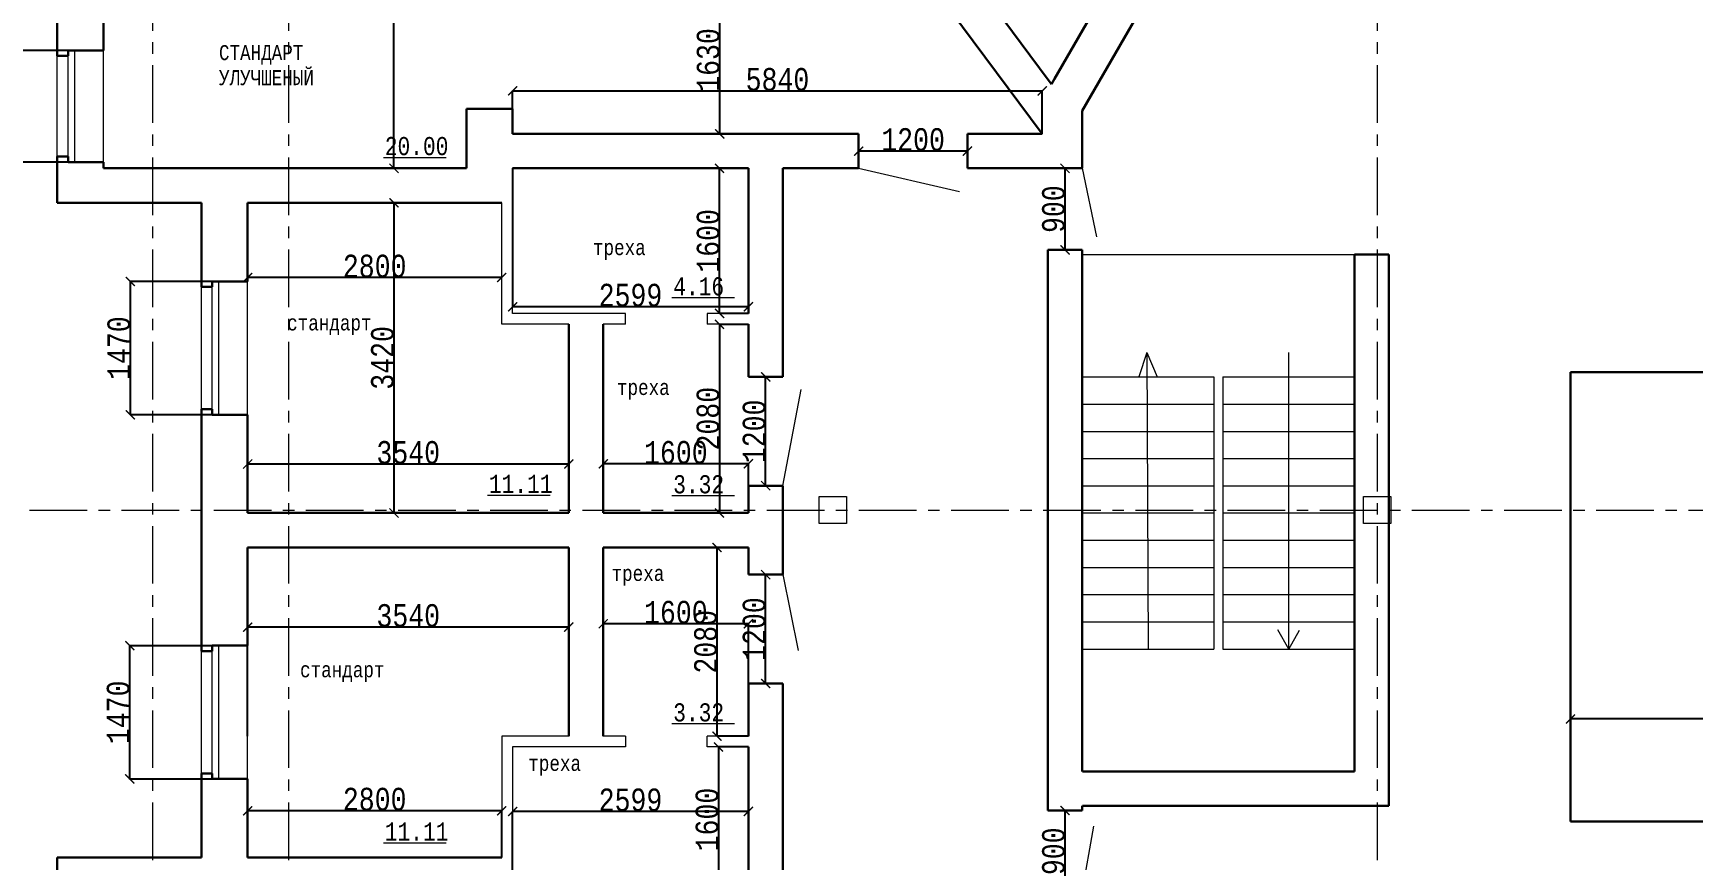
# Model space of a CAD drawing. Header units: millimetres. Extents: x -689206 to 4969298, y -1019800 to 703299.
# Drawn here: x 333164 to 351458, y 559175 to 568289 of the extents above; entities that cross this region are included whole.
import ezdxf

# ---------------------------------------------------------------- set-up
doc = ezdxf.new("R2010")
doc.units = ezdxf.units.MM
doc.linetypes.add('осеваяX2', pattern=[101.6, 63.5, -12.7, 12.7, -12.7])
for name, color, linetype, lineweight in [('несущие', 7, 'Continuous', 30), ('ОКНА', 250, 'Continuous', 20), ('ПЕРЕГОРОДКИ', 252, 'Continuous', 9), ('РАЗМЕРЫ', 7, 'Continuous', 9), ('стены', 7, 'Continuous', 20)]:
    doc.layers.add(name, color=color, linetype=linetype, lineweight=lineweight)
doc.styles.add('Аннотативный', font='isocteur.ttf', dxfattribs={"width": 0.7, "height": 250})
doc.dimstyles.new('Аннотативный', dxfattribs={"dimscale": 0, "dimtxt": 250, "dimasz": 100, "dimexe": 1.25, "dimexo": 0.625, "dimtad": 1, "dimdec": 0, "dimtxsty": 'Аннотативный', "dimblk": 'ARCHTICK', "dimcen": 2.5, "dimadec": 0, "dimazin": 0, "dimtfac": 1, "dimtdec": 0, "dimtmove": 0, "dimatfit": 3, "dimfxl": 1, "dimarcsym": 0})

# ---------------------------------------------------------------- blocks, each defined once
blk = doc.blocks.new('_ArchTick')
at = {"color": 0, "linetype": 'ByBlock', "const_width": 0.15}
blk.add_lwpolyline([(-0.5, -0.5), (0.5, 0.5)], dxfattribs=at)
blk = doc.blocks.new('*D375')
at = {"layer": 'Defpoints', "color": 0, "lineweight": 20, "transparency": 16777216}
for p in [(337141, 566419), (337141, 562999), (337141, 562999)]:
    blk.add_point(p, dxfattribs=at)
at = {"layer": 'стены', "color": 0, "lineweight": -2, "transparency": 16777216}
for p, q in [((337141, 566419), (337141, 562999)), ((337142, 566419), (337142, 566419)), ((337142, 562999), (337142, 562999))]:
    blk.add_line(p, q, dxfattribs=at)
at = {"layer": 'стены', "color": 0, "lineweight": -2, "transparency": 16777216, "xscale": 100, "yscale": 100, "zscale": 100}
for p, rotation in [((337141, 566419), 90), ((337141, 562999), 270)]:
    blk.add_blockref('_ArchTick', p, dxfattribs=dict(at, rotation=rotation))
at = {"layer": 'стены', "color": 0, "transparency": 16777216, "insert": (337015, 564709), "char_height": 250, "attachment_point": 5, "rotation": 90, "style": 'Аннотативный'}
blk.add_mtext('3420', dxfattribs=at)
blk = doc.blocks.new('*D376')
at = {"layer": 'Defpoints', "color": 0, "lineweight": 20, "transparency": 16777216}
for p in [(335528, 563539), (335528, 562999), (339068, 562999)]:
    blk.add_point(p, dxfattribs=at)
at = {"layer": 'стены', "color": 0, "lineweight": -2, "transparency": 16777216}
for p, q in [((335528, 563000), (335528, 563541)), ((339068, 563539), (335528, 563539)), ((339068, 563000), (339068, 563541))]:
    blk.add_line(p, q, dxfattribs=at)
at = {"layer": 'стены', "color": 0, "lineweight": -2, "transparency": 16777216, "xscale": 100, "yscale": 100, "zscale": 100, "rotation": 180}
blk.add_blockref('_ArchTick', (335528, 563539), dxfattribs=at)
at = {"layer": 'стены', "color": 0, "lineweight": -2, "transparency": 16777216, "xscale": 100, "yscale": 100, "zscale": 100}
blk.add_blockref('_ArchTick', (339068, 563539), dxfattribs=at)
at = {"layer": 'стены', "color": 0, "transparency": 16777216, "insert": (337298, 563665), "char_height": 250, "attachment_point": 5, "style": 'Аннотативный'}
blk.add_mtext('3540', dxfattribs=at)
blk = doc.blocks.new('*D377')
at = {"layer": 'Defpoints', "color": 0, "lineweight": 20, "transparency": 16777216}
for p in [(341048, 565079), (340730, 562999), (341048, 562999)]:
    blk.add_point(p, dxfattribs=at)
at = {"layer": 'стены', "color": 0, "lineweight": -2, "transparency": 16777216}
for p, q in [((341047, 565079), (340729, 565079)), ((340730, 565079), (340730, 562999)), ((341047, 562999), (340729, 562999))]:
    blk.add_line(p, q, dxfattribs=at)
at = {"layer": 'стены', "color": 0, "lineweight": -2, "transparency": 16777216, "xscale": 100, "yscale": 100, "zscale": 100}
for p, rotation in [((340730, 565079), 90), ((340730, 562999), 270)]:
    blk.add_blockref('_ArchTick', p, dxfattribs=dict(at, rotation=rotation))
at = {"layer": 'стены', "color": 0, "transparency": 16777216, "insert": (340604, 564039), "char_height": 250, "attachment_point": 5, "rotation": 90, "style": 'Аннотативный'}
blk.add_mtext('2080', dxfattribs=at)
blk = doc.blocks.new('*D378')
at = {"layer": 'Defpoints', "color": 0, "lineweight": 20, "transparency": 16777216}
for p in [(340730, 566799), (341048, 566799), (341048, 565199)]:
    blk.add_point(p, dxfattribs=at)
at = {"layer": 'стены', "color": 0, "lineweight": -2, "transparency": 16777216}
for p, q in [((341047, 566799), (340729, 566799)), ((340730, 565199), (340730, 566799)), ((341047, 565199), (340729, 565199))]:
    blk.add_line(p, q, dxfattribs=at)
at = {"layer": 'стены', "color": 0, "lineweight": -2, "transparency": 16777216, "xscale": 100, "yscale": 100, "zscale": 100}
for p, rotation in [((340730, 566799), 90), ((340730, 565199), 270)]:
    blk.add_blockref('_ArchTick', p, dxfattribs=dict(at, rotation=rotation))
at = {"layer": 'стены', "color": 0, "transparency": 16777216, "insert": (340605, 565999), "char_height": 250, "attachment_point": 5, "rotation": 90, "style": 'Аннотативный'}
blk.add_mtext('1600', dxfattribs=at)
blk = doc.blocks.new('*D379')
at = {"layer": 'Defpoints', "color": 0, "lineweight": 20, "transparency": 16777216}
for p in [(338449, 566799), (341048, 566799), (338449, 565273)]:
    blk.add_point(p, dxfattribs=at)
at = {"layer": 'стены', "color": 0, "lineweight": -2, "transparency": 16777216}
for p, q in [((338449, 566799), (338449, 565272)), ((341048, 566799), (341048, 565272)), ((341048, 565273), (338449, 565273))]:
    blk.add_line(p, q, dxfattribs=at)
at = {"layer": 'стены', "color": 0, "lineweight": -2, "transparency": 16777216, "xscale": 100, "yscale": 100, "zscale": 100, "rotation": 180}
blk.add_blockref('_ArchTick', (338449, 565273), dxfattribs=at)
at = {"layer": 'стены', "color": 0, "lineweight": -2, "transparency": 16777216, "xscale": 100, "yscale": 100, "zscale": 100}
blk.add_blockref('_ArchTick', (341048, 565273), dxfattribs=at)
at = {"layer": 'стены', "color": 0, "transparency": 16777216, "insert": (339748, 565399), "char_height": 250, "attachment_point": 5, "style": 'Аннотативный'}
blk.add_mtext('2599', dxfattribs=at)
blk = doc.blocks.new('*D380')
at = {"layer": 'Defpoints', "color": 0, "lineweight": 20, "transparency": 16777216}
for p in [(335528, 565595), (335528, 565595), (338328, 565595)]:
    blk.add_point(p, dxfattribs=at)
at = {"layer": 'стены', "color": 0, "lineweight": -2, "transparency": 16777216}
for p, q in [((335528, 565595), (335528, 565596)), ((338328, 565595), (335528, 565595)), ((338328, 565595), (338328, 565596))]:
    blk.add_line(p, q, dxfattribs=at)
at = {"layer": 'стены', "color": 0, "lineweight": -2, "transparency": 16777216, "xscale": 100, "yscale": 100, "zscale": 100, "rotation": 180}
blk.add_blockref('_ArchTick', (335528, 565595), dxfattribs=at)
at = {"layer": 'стены', "color": 0, "lineweight": -2, "transparency": 16777216, "xscale": 100, "yscale": 100, "zscale": 100}
blk.add_blockref('_ArchTick', (338328, 565595), dxfattribs=at)
at = {"layer": 'стены', "color": 0, "transparency": 16777216, "insert": (336928, 565720), "char_height": 250, "attachment_point": 5, "style": 'Аннотативный'}
blk.add_mtext('2800', dxfattribs=at)
blk = doc.blocks.new('*D389')
at = {"layer": 'Defpoints', "color": 0, "lineweight": 20, "transparency": 16777216}
for p in [(335528, 561741), (335528, 560539), (339068, 560539)]:
    blk.add_point(p, dxfattribs=at)
at = {"layer": 'стены', "color": 0, "lineweight": -2, "transparency": 16777216}
for p, q in [((335528, 560540), (335528, 561742)), ((339068, 561741), (335528, 561741)), ((339068, 560540), (339068, 561742))]:
    blk.add_line(p, q, dxfattribs=at)
at = {"layer": 'стены', "color": 0, "lineweight": -2, "transparency": 16777216, "xscale": 100, "yscale": 100, "zscale": 100, "rotation": 180}
blk.add_blockref('_ArchTick', (335528, 561741), dxfattribs=at)
at = {"layer": 'стены', "color": 0, "lineweight": -2, "transparency": 16777216, "xscale": 100, "yscale": 100, "zscale": 100}
blk.add_blockref('_ArchTick', (339068, 561741), dxfattribs=at)
at = {"layer": 'стены', "color": 0, "transparency": 16777216, "insert": (337298, 561867), "char_height": 250, "attachment_point": 5, "style": 'Аннотативный'}
blk.add_mtext('3540', dxfattribs=at)
blk = doc.blocks.new('*D390')
at = {"layer": 'Defpoints', "color": 0, "lineweight": 20, "transparency": 16777216}
for p in [(335528, 559716), (335528, 559199), (338328, 559199)]:
    blk.add_point(p, dxfattribs=at)
at = {"layer": 'стены', "color": 0, "lineweight": -2, "transparency": 16777216}
for p, q in [((335528, 559200), (335528, 559717)), ((338328, 559716), (335528, 559716)), ((338328, 559200), (338328, 559717))]:
    blk.add_line(p, q, dxfattribs=at)
at = {"layer": 'стены', "color": 0, "lineweight": -2, "transparency": 16777216, "xscale": 100, "yscale": 100, "zscale": 100, "rotation": 180}
blk.add_blockref('_ArchTick', (335528, 559716), dxfattribs=at)
at = {"layer": 'стены', "color": 0, "lineweight": -2, "transparency": 16777216, "xscale": 100, "yscale": 100, "zscale": 100}
blk.add_blockref('_ArchTick', (338328, 559716), dxfattribs=at)
at = {"layer": 'стены', "color": 0, "transparency": 16777216, "insert": (336928, 559842), "char_height": 250, "attachment_point": 5, "style": 'Аннотативный'}
blk.add_mtext('2800', dxfattribs=at)
blk = doc.blocks.new('*D381')
at = {"layer": 'Defpoints', "color": 0, "lineweight": 20, "transparency": 16777216}
for p in [(340702, 562619), (341048, 562619), (341048, 560539)]:
    blk.add_point(p, dxfattribs=at)
at = {"layer": 'стены', "color": 0, "lineweight": -2, "transparency": 16777216}
for p, q in [((341047, 562619), (340701, 562619)), ((340702, 560539), (340702, 562619)), ((341047, 560539), (340701, 560539))]:
    blk.add_line(p, q, dxfattribs=at)
at = {"layer": 'стены', "color": 0, "lineweight": -2, "transparency": 16777216, "xscale": 100, "yscale": 100, "zscale": 100}
for p, rotation in [((340702, 562619), 90), ((340702, 560539), 270)]:
    blk.add_blockref('_ArchTick', p, dxfattribs=dict(at, rotation=rotation))
at = {"layer": 'стены', "color": 0, "transparency": 16777216, "insert": (340577, 561579), "char_height": 250, "attachment_point": 5, "rotation": 90, "style": 'Аннотативный'}
blk.add_mtext('2080', dxfattribs=at)
blk = doc.blocks.new('*D382')
at = {"layer": 'Defpoints', "color": 0, "lineweight": 20, "transparency": 16777216}
for p in [(339448, 561778), (339448, 560539), (341048, 560539)]:
    blk.add_point(p, dxfattribs=at)
at = {"layer": 'стены', "color": 0, "lineweight": -2, "transparency": 16777216}
for p, q in [((339448, 560540), (339448, 561779)), ((341048, 561778), (339448, 561778)), ((341048, 560540), (341048, 561779))]:
    blk.add_line(p, q, dxfattribs=at)
at = {"layer": 'стены', "color": 0, "lineweight": -2, "transparency": 16777216, "xscale": 100, "yscale": 100, "zscale": 100, "rotation": 180}
blk.add_blockref('_ArchTick', (339448, 561778), dxfattribs=at)
at = {"layer": 'стены', "color": 0, "lineweight": -2, "transparency": 16777216, "xscale": 100, "yscale": 100, "zscale": 100}
blk.add_blockref('_ArchTick', (341048, 561778), dxfattribs=at)
at = {"layer": 'стены', "color": 0, "transparency": 16777216, "insert": (340248, 561903), "char_height": 250, "attachment_point": 5, "style": 'Аннотативный'}
blk.add_mtext('1600', dxfattribs=at)
blk = doc.blocks.new('*D383')
at = {"layer": 'Defpoints', "color": 0, "lineweight": 20, "transparency": 16777216}
for p in [(338449, 559708), (338449, 558819), (341048, 558819)]:
    blk.add_point(p, dxfattribs=at)
at = {"layer": 'стены', "color": 0, "lineweight": -2, "transparency": 16777216}
for p, q in [((338449, 558820), (338449, 559709)), ((341048, 559708), (338449, 559708)), ((341048, 558820), (341048, 559709))]:
    blk.add_line(p, q, dxfattribs=at)
at = {"layer": 'стены', "color": 0, "lineweight": -2, "transparency": 16777216, "xscale": 100, "yscale": 100, "zscale": 100, "rotation": 180}
blk.add_blockref('_ArchTick', (338449, 559708), dxfattribs=at)
at = {"layer": 'стены', "color": 0, "lineweight": -2, "transparency": 16777216, "xscale": 100, "yscale": 100, "zscale": 100}
blk.add_blockref('_ArchTick', (341048, 559708), dxfattribs=at)
at = {"layer": 'стены', "color": 0, "transparency": 16777216, "insert": (339748, 559834), "char_height": 250, "attachment_point": 5, "style": 'Аннотативный'}
blk.add_mtext('2599', dxfattribs=at)
blk = doc.blocks.new('*D384')
at = {"layer": 'Defpoints', "color": 0, "lineweight": 20, "transparency": 16777216}
for p in [(341048, 560419), (340718, 558819), (341048, 558819)]:
    blk.add_point(p, dxfattribs=at)
at = {"layer": 'стены', "color": 0, "lineweight": -2, "transparency": 16777216}
for p, q in [((341047, 560419), (340717, 560419)), ((340718, 560419), (340718, 558819)), ((341047, 558819), (340717, 558819))]:
    blk.add_line(p, q, dxfattribs=at)
at = {"layer": 'стены', "color": 0, "lineweight": -2, "transparency": 16777216, "xscale": 100, "yscale": 100, "zscale": 100}
for p, rotation in [((340718, 560419), 90), ((340718, 558819), 270)]:
    blk.add_blockref('_ArchTick', p, dxfattribs=dict(at, rotation=rotation))
at = {"layer": 'стены', "color": 0, "transparency": 16777216, "insert": (340593, 559619), "char_height": 250, "attachment_point": 5, "rotation": 90, "style": 'Аннотативный'}
blk.add_mtext('1600', dxfattribs=at)
blk = doc.blocks.new('*D415')
at = {"layer": 'Defpoints', "color": 0, "lineweight": 20, "transparency": 16777216}
for p in [(341238, 562319), (341238, 562319), (341238, 561119)]:
    blk.add_point(p, dxfattribs=at)
at = {"layer": 'стены', "color": 0, "lineweight": -2, "transparency": 16777216}
for p, q in [((341238, 561119), (341238, 562319)), ((341239, 562319), (341239, 562319)), ((341239, 561119), (341239, 561119))]:
    blk.add_line(p, q, dxfattribs=at)
at = {"layer": 'стены', "color": 0, "lineweight": -2, "transparency": 16777216, "xscale": 100, "yscale": 100, "zscale": 100}
for p, rotation in [((341238, 562319), 90), ((341238, 561119), 270)]:
    blk.add_blockref('_ArchTick', p, dxfattribs=dict(at, rotation=rotation))
at = {"layer": 'стены', "color": 0, "transparency": 16777216, "insert": (341112, 561719), "char_height": 250, "attachment_point": 5, "rotation": 90, "style": 'Аннотативный'}
blk.add_mtext('1200', dxfattribs=at)
blk = doc.blocks.new('*D417')
at = {"layer": 'Defpoints', "color": 0, "lineweight": 20, "transparency": 16777216}
for p in [(341238, 564499), (341238, 564499), (341238, 563300)]:
    blk.add_point(p, dxfattribs=at)
at = {"layer": 'стены', "color": 0, "lineweight": -2, "transparency": 16777216}
for p, q in [((341238, 563300), (341238, 564499)), ((341239, 564499), (341239, 564499)), ((341239, 563300), (341239, 563300))]:
    blk.add_line(p, q, dxfattribs=at)
at = {"layer": 'стены', "color": 0, "lineweight": -2, "transparency": 16777216, "xscale": 100, "yscale": 100, "zscale": 100}
for p, rotation in [((341238, 564499), 90), ((341238, 563300), 270)]:
    blk.add_blockref('_ArchTick', p, dxfattribs=dict(at, rotation=rotation))
at = {"layer": 'стены', "color": 0, "transparency": 16777216, "insert": (341112, 563899), "char_height": 250, "attachment_point": 5, "rotation": 90, "style": 'Аннотативный'}
blk.add_mtext('1200', dxfattribs=at)
blk = doc.blocks.new('*D418')
at = {"layer": 'Defpoints', "color": 0, "lineweight": 20, "transparency": 16777216}
for p in [(339448, 563541), (339448, 562999), (341048, 562999)]:
    blk.add_point(p, dxfattribs=at)
at = {"layer": 'стены', "color": 0, "lineweight": -2, "transparency": 16777216}
for p, q in [((339448, 563000), (339448, 563542)), ((341048, 563541), (339448, 563541)), ((341048, 563000), (341048, 563542))]:
    blk.add_line(p, q, dxfattribs=at)
at = {"layer": 'стены', "color": 0, "lineweight": -2, "transparency": 16777216, "xscale": 100, "yscale": 100, "zscale": 100, "rotation": 180}
blk.add_blockref('_ArchTick', (339448, 563541), dxfattribs=at)
at = {"layer": 'стены', "color": 0, "lineweight": -2, "transparency": 16777216, "xscale": 100, "yscale": 100, "zscale": 100}
blk.add_blockref('_ArchTick', (341048, 563541), dxfattribs=at)
at = {"layer": 'стены', "color": 0, "transparency": 16777216, "insert": (340248, 563666), "char_height": 250, "attachment_point": 5, "style": 'Аннотативный'}
blk.add_mtext('1600', dxfattribs=at)
blk = doc.blocks.new('*D429')
at = {"layer": 'Defpoints', "color": 0, "lineweight": 20, "transparency": 16777216}
for p in [(334235, 565552), (335528, 565552), (335528, 564082)]:
    blk.add_point(p, dxfattribs=at)
at = {"layer": 'РАЗМЕРЫ', "color": 0, "lineweight": -2, "transparency": 16777216}
for p, q in [((335527, 565552), (334234, 565552)), ((334235, 564082), (334235, 565552)), ((335527, 564082), (334234, 564082))]:
    blk.add_line(p, q, dxfattribs=at)
at = {"layer": 'РАЗМЕРЫ', "color": 0, "lineweight": -2, "transparency": 16777216, "xscale": 100, "yscale": 100, "zscale": 100}
for p, rotation in [((334235, 565552), 90), ((334235, 564082), 270)]:
    blk.add_blockref('_ArchTick', p, dxfattribs=dict(at, rotation=rotation))
at = {"layer": 'РАЗМЕРЫ', "color": 0, "transparency": 16777216, "insert": (334109, 564817), "char_height": 250, "attachment_point": 5, "rotation": 90, "style": 'Аннотативный'}
blk.add_mtext('1470', dxfattribs=at)
blk = doc.blocks.new('*D430')
at = {"layer": 'Defpoints', "color": 0, "lineweight": 20, "transparency": 16777216}
for p in [(334228, 561536), (335528, 561536), (335528, 560066)]:
    blk.add_point(p, dxfattribs=at)
at = {"layer": 'РАЗМЕРЫ', "color": 0, "lineweight": -2, "transparency": 16777216}
for p, q in [((335527, 561536), (334227, 561536)), ((334228, 560066), (334228, 561536)), ((335527, 560066), (334227, 560066))]:
    blk.add_line(p, q, dxfattribs=at)
at = {"layer": 'РАЗМЕРЫ', "color": 0, "lineweight": -2, "transparency": 16777216, "xscale": 100, "yscale": 100, "zscale": 100}
for p, rotation in [((334228, 561536), 90), ((334228, 560066), 270)]:
    blk.add_blockref('_ArchTick', p, dxfattribs=dict(at, rotation=rotation))
at = {"layer": 'РАЗМЕРЫ', "color": 0, "transparency": 16777216, "insert": (334102, 560801), "char_height": 250, "attachment_point": 5, "rotation": 90, "style": 'Аннотативный'}
blk.add_mtext('1470', dxfattribs=at)
blk = doc.blocks.new('*D437')
at = {"layer": 'Defpoints', "color": 0, "lineweight": 20, "transparency": 16777216}
for p in [(332639, 568098), (333939, 568098), (333939, 566868)]:
    blk.add_point(p, dxfattribs=at)
at = {"layer": 'ОКНА', "color": 0, "lineweight": -2, "transparency": 16777216}
for p, q in [((333938, 568098), (332637, 568098)), ((332639, 566868), (332639, 568098)), ((333938, 566868), (332637, 566868))]:
    blk.add_line(p, q, dxfattribs=at)
at = {"layer": 'ОКНА', "color": 0, "lineweight": -2, "transparency": 16777216, "xscale": 100, "yscale": 100, "zscale": 100}
for p, rotation in [((332639, 568098), 90), ((332639, 566868), 270)]:
    blk.add_blockref('_ArchTick', p, dxfattribs=dict(at, rotation=rotation))
at = {"layer": 'ОКНА', "color": 0, "transparency": 16777216, "insert": (332513, 567483), "char_height": 250, "attachment_point": 5, "rotation": 90, "style": 'Аннотативный'}
blk.add_mtext('1230', dxfattribs=at)
blk = doc.blocks.new('*D450')
at = {"layer": 'Defpoints', "color": 0, "linetype": 'ByBlock', "lineweight": 20, "transparency": 16777216}
for p in [(337141, 571799), (337939, 571799), (337939, 566799)]:
    blk.add_point(p, dxfattribs=at)
at = {"layer": 'ПЕРЕГОРОДКИ', "color": 0, "linetype": 'ByBlock', "lineweight": -2, "transparency": 16777216}
for p, q in [((337938, 571799), (337140, 571799)), ((337141, 566799), (337141, 571799)), ((337938, 566799), (337140, 566799))]:
    blk.add_line(p, q, dxfattribs=at)
at = {"layer": 'ПЕРЕГОРОДКИ', "color": 0, "linetype": 'ByBlock', "lineweight": -2, "transparency": 16777216, "xscale": 100, "yscale": 100, "zscale": 100}
for p, rotation in [((337141, 571799), 90), ((337141, 566799), 270)]:
    blk.add_blockref('_ArchTick', p, dxfattribs=dict(at, rotation=rotation))
at = {"layer": 'ПЕРЕГОРОДКИ', "color": 0, "linetype": 'ByBlock', "lineweight": 13, "transparency": 16777216, "insert": (337015, 569299), "char_height": 250, "attachment_point": 5, "rotation": 90, "style": 'Аннотативный'}
blk.add_mtext('5000', dxfattribs=at)
blk = doc.blocks.new('*D352')
at = {"layer": 'Defpoints', "color": 0, "linetype": 'ByBlock', "lineweight": 20, "transparency": 16777216}
for p in [(340732, 568809), (341036, 568809), (341036, 567179)]:
    blk.add_point(p, dxfattribs=at)
at = {"layer": 'РАЗМЕРЫ', "color": 0, "linetype": 'ByBlock', "lineweight": -2, "transparency": 16777216}
for p, q in [((341035, 568809), (340730, 568809)), ((340732, 567179), (340732, 568809)), ((341035, 567179), (340730, 567179))]:
    blk.add_line(p, q, dxfattribs=at)
at = {"layer": 'РАЗМЕРЫ', "color": 0, "linetype": 'ByBlock', "lineweight": -2, "transparency": 16777216, "xscale": 100, "yscale": 100, "zscale": 100}
for p, rotation in [((340732, 568809), 90), ((340732, 567179), 270)]:
    blk.add_blockref('_ArchTick', p, dxfattribs=dict(at, rotation=rotation))
at = {"layer": 'РАЗМЕРЫ', "color": 0, "linetype": 'ByBlock', "lineweight": 20, "transparency": 16777216, "insert": (340606, 567994), "char_height": 250, "attachment_point": 5, "rotation": 90, "style": 'Аннотативный'}
blk.add_mtext('1630', dxfattribs=at)
blk = doc.blocks.new('*D353')
at = {"layer": 'Defpoints', "color": 0, "linetype": 'ByBlock', "lineweight": 20, "transparency": 16777216}
for p in [(344286, 567653), (338449, 567179), (344286, 567179)]:
    blk.add_point(p, dxfattribs=at)
at = {"layer": 'РАЗМЕРЫ', "color": 0, "linetype": 'ByBlock', "lineweight": -2, "transparency": 16777216}
for p, q in [((338449, 567180), (338449, 567654)), ((338449, 567653), (344286, 567653)), ((344286, 567180), (344286, 567654))]:
    blk.add_line(p, q, dxfattribs=at)
at = {"layer": 'РАЗМЕРЫ', "color": 0, "linetype": 'ByBlock', "lineweight": -2, "transparency": 16777216, "xscale": 100, "yscale": 100, "zscale": 100, "rotation": 180}
blk.add_blockref('_ArchTick', (338449, 567653), dxfattribs=at)
at = {"layer": 'РАЗМЕРЫ', "color": 0, "linetype": 'ByBlock', "lineweight": -2, "transparency": 16777216, "xscale": 100, "yscale": 100, "zscale": 100}
blk.add_blockref('_ArchTick', (344286, 567653), dxfattribs=at)
at = {"layer": 'РАЗМЕРЫ', "color": 0, "linetype": 'ByBlock', "lineweight": 20, "transparency": 16777216, "insert": (341368, 567778), "char_height": 250, "attachment_point": 5, "style": 'Аннотативный'}
blk.add_mtext('5840', dxfattribs=at)
blk = doc.blocks.new('*D674')
at = {"layer": 'Defpoints', "color": 0, "linetype": 'ByBlock', "lineweight": 20, "transparency": 16777216}
for p in [(350109, 560728), (350109, 559597), (359909, 559597)]:
    blk.add_point(p, dxfattribs=at)
at = {"layer": 'РАЗМЕРЫ', "color": 0, "linetype": 'ByBlock', "lineweight": -2, "transparency": 16777216}
for p, q in [((350109, 559598), (350109, 560729)), ((359909, 560728), (350109, 560728)), ((359909, 559598), (359909, 560729))]:
    blk.add_line(p, q, dxfattribs=at)
at = {"layer": 'РАЗМЕРЫ', "color": 0, "linetype": 'ByBlock', "lineweight": -2, "transparency": 16777216, "xscale": 100, "yscale": 100, "zscale": 100, "rotation": 180}
blk.add_blockref('_ArchTick', (350109, 560728), dxfattribs=at)
at = {"layer": 'РАЗМЕРЫ', "color": 0, "linetype": 'ByBlock', "lineweight": -2, "transparency": 16777216, "xscale": 100, "yscale": 100, "zscale": 100}
blk.add_blockref('_ArchTick', (359909, 560728), dxfattribs=at)
at = {"layer": 'РАЗМЕРЫ', "color": 0, "linetype": 'ByBlock', "lineweight": 20, "transparency": 16777216, "insert": (355009, 560854), "char_height": 250, "attachment_point": 5, "style": 'Аннотативный'}
blk.add_mtext('9800', dxfattribs=at)
blk = doc.blocks.new('*D684')
at = {"layer": 'Defpoints', "color": 0, "linetype": 'ByBlock', "lineweight": 20, "transparency": 16777216}
for p in [(342263, 566989), (342263, 566989), (343463, 566989)]:
    blk.add_point(p, dxfattribs=at)
at = {"layer": 'РАЗМЕРЫ', "color": 0, "linetype": 'ByBlock', "lineweight": -2, "transparency": 16777216}
for p, q in [((342263, 566990), (342263, 566991)), ((343463, 566989), (342263, 566989)), ((343463, 566990), (343463, 566991))]:
    blk.add_line(p, q, dxfattribs=at)
at = {"layer": 'РАЗМЕРЫ', "color": 0, "linetype": 'ByBlock', "lineweight": -2, "transparency": 16777216, "xscale": 100, "yscale": 100, "zscale": 100, "rotation": 180}
blk.add_blockref('_ArchTick', (342263, 566989), dxfattribs=at)
at = {"layer": 'РАЗМЕРЫ', "color": 0, "linetype": 'ByBlock', "lineweight": -2, "transparency": 16777216, "xscale": 100, "yscale": 100, "zscale": 100}
blk.add_blockref('_ArchTick', (343463, 566989), dxfattribs=at)
at = {"layer": 'РАЗМЕРЫ', "color": 0, "linetype": 'ByBlock', "lineweight": 20, "transparency": 16777216, "insert": (342863, 567115), "char_height": 250, "attachment_point": 5, "style": 'Аннотативный'}
blk.add_mtext('1200', dxfattribs=at)
blk = doc.blocks.new('*D687')
at = {"layer": 'Defpoints', "color": 0, "linetype": 'ByBlock', "lineweight": 20, "transparency": 16777216}
for p in [(344538, 566799), (344538, 566799), (344538, 565899)]:
    blk.add_point(p, dxfattribs=at)
at = {"layer": 'РАЗМЕРЫ', "color": 0, "linetype": 'ByBlock', "lineweight": -2, "transparency": 16777216}
for p, q in [((344538, 565899), (344538, 566799)), ((344539, 566799), (344539, 566799)), ((344539, 565899), (344539, 565899))]:
    blk.add_line(p, q, dxfattribs=at)
at = {"layer": 'РАЗМЕРЫ', "color": 0, "linetype": 'ByBlock', "lineweight": -2, "transparency": 16777216, "xscale": 100, "yscale": 100, "zscale": 100}
for p, rotation in [((344538, 566799), 90), ((344538, 565899), 270)]:
    blk.add_blockref('_ArchTick', p, dxfattribs=dict(at, rotation=rotation))
at = {"layer": 'РАЗМЕРЫ', "color": 0, "linetype": 'ByBlock', "lineweight": 20, "transparency": 16777216, "insert": (344412, 566349), "char_height": 250, "attachment_point": 5, "rotation": 90, "style": 'Аннотативный'}
blk.add_mtext('900', dxfattribs=at)
blk = doc.blocks.new('*D688')
at = {"layer": 'Defpoints', "color": 0, "linetype": 'ByBlock', "lineweight": 20, "transparency": 16777216}
for p in [(344538, 559719), (344538, 559719), (344538, 558819)]:
    blk.add_point(p, dxfattribs=at)
at = {"layer": 'РАЗМЕРЫ', "color": 0, "linetype": 'ByBlock', "lineweight": -2, "transparency": 16777216}
for p, q in [((344538, 558819), (344538, 559719)), ((344539, 559719), (344539, 559719)), ((344539, 558819), (344539, 558819))]:
    blk.add_line(p, q, dxfattribs=at)
at = {"layer": 'РАЗМЕРЫ', "color": 0, "linetype": 'ByBlock', "lineweight": -2, "transparency": 16777216, "xscale": 100, "yscale": 100, "zscale": 100}
for p, rotation in [((344538, 559719), 90), ((344538, 558819), 270)]:
    blk.add_blockref('_ArchTick', p, dxfattribs=dict(at, rotation=rotation))
at = {"layer": 'РАЗМЕРЫ', "color": 0, "linetype": 'ByBlock', "lineweight": 20, "transparency": 16777216, "insert": (344412, 559269), "char_height": 250, "attachment_point": 5, "rotation": 90, "style": 'Аннотативный'}
blk.add_mtext('900', dxfattribs=at)

msp = doc.modelspace()

# ---------------------------------------------------------------- linework, layer by layer
at = {"layer": 'несущие', "color": 0}
for p, q in [((344353.3, 567775.5), (342455.2, 570329.3)), ((344286.3, 567179.4), (342038.7, 570203.5)), ((333428.7, 568038), (333428.7, 568098)), ((333548.7, 568038), (333428.7, 568038)), ((333548.7, 568098), (333938.7, 568098)), ((333548.7, 568098), (333548.7, 568038)), ((344353.3, 567775.5), (344388, 567728.8)), ((344388, 567728.8), (344421.1, 567786.1))]:
    msp.add_line(p, q, dxfattribs=at)
at = {"layer": 'ОКНА'}
for p, q in [((333548.7, 566928), (333548.7, 568098)), ((333618.7, 568098), (333618.7, 566868)), ((335138, 564142.4), (335138, 565492.4)), ((335208, 565552.4), (335208, 564082.4)), ((335138, 560126.4), (335138, 561476.4)), ((335138, 560126.4), (335138, 561476.4)), ((335208, 561536.4), (335208, 560066.4)), ((335208, 561536.4), (335208, 560066.4))]:
    msp.add_line(p, q, dxfattribs=at)
at = {"layer": 'РАЗМЕРЫ'}
for p, q in [((333428.7, 566928), (333428.7, 568278)), ((333938.7, 566868), (333938.7, 568338)), ((335018, 564142.4), (335018, 565492.4)), ((335528, 564082.4), (335528, 565552.4)), ((335018, 560126.4), (335018, 561476.4))]:
    msp.add_line(p, q, dxfattribs=at)
at = {"layer": 'РАЗМЕРЫ', "linetype": 'ByBlock', "lineweight": 30}
for p, q in [((338448.7, 567453.4), (337938.7, 567453.4)), ((342263, 566799.4), (342263, 567179.4)), ((343463, 566799.4), (343463, 567179.4)), ((344348, 566799.4), (344728, 566799.4)), ((344348, 565882.9), (344348, 565898.9)), ((344348, 565898.9), (344728, 565898.9)), ((344348, 565882.9), (344348, 559719.4)), ((344728, 565898.9), (344728, 565870.3)), ((344728, 560149.3), (344728, 565882.9)), ((344728, 565882.9), (344728, 565857.8)), ((348108.9, 565849.3), (347728.9, 565849.3)), ((347728.9, 565849.3), (347728.9, 560149.3)), ((348108.9, 559769.3), (348108.9, 565849.3)), ((350108.8, 559597.2), (350108.8, 564552.8)), ((359908.9, 564552.8), (350108.8, 564552.8)), ((344728, 559719.4), (344348, 559719.4)), ((344728, 559719.4), (344728, 559769.3)), ((344728.9, 559769.3), (347728.9, 559769.3)), ((347728.9, 559769.3), (348108.9, 559769.3)), ((350108.8, 559597.2), (358233.8, 559597.2))]:
    msp.add_line(p, q, dxfattribs=at)
at = {"layer": 'РАЗМЕРЫ', "color": 0, "lineweight": 30}
for p, q in [((333548.7, 566928), (333428.7, 566928)), ((333548.7, 566868), (333548.7, 566928)), ((333548.7, 566868), (333938.7, 566868)), ((335138, 565492.4), (335018, 565492.4)), ((335138, 565552.4), (335138, 565492.4)), ((335138, 565552.4), (335528, 565552.4)), ((335138, 564142.4), (335018, 564142.4)), ((335138, 564082.4), (335138, 564142.4)), ((335138, 564082.4), (335528, 564082.4)), ((335138, 561476.4), (335018, 561476.4)), ((335138, 561476.4), (335018, 561476.4)), ((335138, 561536.4), (335138, 561476.4)), ((335138, 561536.4), (335528, 561536.4)), ((335138, 561536.4), (335138, 561476.4)), ((335138, 561536.4), (335528, 561536.4)), ((335138, 560126.4), (335018, 560126.4)), ((335138, 560126.4), (335018, 560126.4)), ((335138, 560066.4), (335138, 560126.4)), ((335138, 560066.4), (335138, 560126.4)), ((335138, 560066.4), (335528, 560066.4)), ((335138, 560066.4), (335528, 560066.4))]:
    msp.add_line(p, q, dxfattribs=at)
at = {"layer": 'РАЗМЕРЫ', "color": 114, "true_color": 0x139b48}
for p, q in [((337025.5, 566920.2), (337714.8, 566920.2)), ((340204.6, 565374.6), (340893.9, 565374.6)), ((338173, 563196.7), (338862.3, 563196.7)), ((340204.6, 563191.6), (340893.9, 563191.6)), ((340204.6, 560676.6), (340893.9, 560676.6)), ((337025.5, 559362.7), (337714.8, 559362.7))]:
    msp.add_line(p, q, dxfattribs=at)
at = {"layer": 'РАЗМЕРЫ', "linetype": 'ByBlock', "lineweight": 20}
for p, q in [((342263, 566799.4), (343373.9, 566542.8)), ((344728, 566799.4), (344885.8, 566042.9)), ((344728, 565849.3), (347728.9, 565849.3)), ((345438.4, 564768), (345349.9, 564499.3)), ((345438.4, 564768), (345453.9, 561499.3)), ((345438.4, 564768), (345552.9, 564499.3)), ((347003.9, 561499.3), (347003.9, 564768)), ((344728.9, 564499.3), (346178.9, 564499.3)), ((344728.9, 564499.3), (344728.9, 561499.3)), ((346178.9, 564499.3), (346178.9, 561499.3)), ((346278.9, 564499.3), (347728.9, 564499.3)), ((346278.9, 564499.3), (346278.9, 561499.3)), ((344728.9, 564199.3), (346178.9, 564199.3)), ((346278.9, 564199.3), (347728.9, 564199.3)), ((344728.9, 563899.3), (346178.9, 563899.3)), ((346278.9, 563899.3), (347728.9, 563899.3)), ((344728.9, 563599.3), (346178.9, 563599.3)), ((346278.9, 563599.3), (347728.9, 563599.3)), ((344728.9, 563299.3), (346178.9, 563299.3)), ((346278.9, 563299.3), (347728.9, 563299.3)), ((344728.9, 562999.3), (346178.9, 562999.3)), ((346278.9, 562999.3), (347728.9, 562999.3)), ((344728.9, 562699.3), (346178.9, 562699.3)), ((346278.9, 562699.3), (347728.9, 562699.3)), ((344728.9, 562399.3), (346178.9, 562399.3)), ((346278.9, 562399.3), (347728.9, 562399.3)), ((344728.9, 562099.3), (346178.9, 562099.3)), ((346278.9, 562099.3), (347728.9, 562099.3)), ((344728.9, 561799.3), (346178.9, 561799.3)), ((346278.9, 561799.3), (347728.9, 561799.3)), ((347003.9, 561499.3), (346882.9, 561708.9)), ((347003.9, 561499.3), (347122.7, 561705.2)), ((344728.9, 561499.3), (346178.9, 561499.3)), ((344728.9, 561499.3), (344728.9, 560149.3)), ((346278.9, 561499.3), (347728.9, 561499.3)), ((347728.9, 560149.3), (347728.9, 561499.3)), ((344728.9, 560149.3), (347728.9, 560149.3)), ((344728, 558819.4), (344854.3, 559547.4))]:
    msp.add_line(p, q, dxfattribs=at)
at = {"layer": 'стены', "color": 1, "linetype": 'осеваяX2', "lineweight": 15, "ltscale": 10}
for p, q in [((334478, 583174.8), (334478, 539027.3)), ((335978, 583174.8), (335978, 539027.3)), ((347978, 583174.8), (347978, 539027.3)), ((323978, 563029.3), (396128, 563029.3))]:
    msp.add_line(p, q, dxfattribs=at)
at = {"layer": 'стены', "lineweight": 30}
for p, q in [((333428.7, 569190.1), (333428.7, 568098)), ((333938.7, 569190.1), (333938.7, 568098)), ((345218, 569166.4), (344421.1, 567786.1)), ((344728, 567434.4), (345728, 569166.4)), ((337938.7, 567453.4), (337938.7, 567179.4)), ((337938.7, 566799.4), (337938.7, 567453.4)), ((338448.7, 567453.4), (338448.7, 567179.4)), ((344728, 567179.4), (344728, 567434.4)), ((342263, 567179.4), (338448.7, 567179.4)), ((344286.3, 567179.4), (343463, 567179.4)), ((344728, 567179.4), (344728, 566799.4)), ((333428.7, 566928), (333428.7, 566419.4)), ((333938.7, 566868), (333938.7, 566799.4)), ((333938.7, 566799.4), (337139.7, 566799.4)), ((337141, 566799.4), (337938.7, 566799.4)), ((341048, 566799.4), (338448.7, 566799.4)), ((341048, 565199.4), (341048, 566799.4)), ((341048, 566799.4), (341048, 565199.4)), ((342263, 566799.4), (341428, 566799.4)), ((341428, 564499.4), (341428, 566799.4)), ((344348, 566799.4), (343463, 566799.4)), ((333938.7, 566419.4), (333428.7, 566419.4)), ((333938.7, 566419.4), (335018, 566419.4)), ((335018, 565492.4), (335018, 566419.4)), ((335528, 566419.4), (336241, 566419.4)), ((337137.2, 566419.4), (335528, 566419.4)), ((335528, 566419.4), (335528, 565552.4)), ((337141, 566419.4), (337938.7, 566419.4)), ((338328, 566419.4), (337141, 566419.4)), ((339068, 565079.4), (339068, 562999.4)), ((339448, 562999.4), (339448, 565079.4)), ((341048, 564619.4), (341048, 565079.4)), ((341048, 565079.4), (341048, 564499.4)), ((339068, 562999.4), (339068, 564799.4)), ((341048, 564619.4), (341048, 564499.4)), ((341048, 564619.4), (341048, 564499.4)), ((341428, 564499.4), (341048, 564499.4)), ((335018, 561476.4), (335018, 564142.4)), ((335528, 564082.4), (335528, 562999.4)), ((341048, 562999.4), (341048, 563299.6)), ((341048, 563299.6), (341428, 563299.6)), ((341048, 563299.4), (341048, 562999.4)), ((341048, 563299.4), (341048, 563079.4)), ((341428, 563299.6), (341428, 562319.4)), ((341428, 562319.1), (341428, 563299.4)), ((339068, 562999.4), (335528, 562999.4)), ((335528, 562999.4), (339068, 562999.4)), ((339448, 562999.4), (341048, 562999.4)), ((335528, 562619.4), (339068, 562619.4)), ((339068, 562619.4), (335528, 562619.4)), ((335528, 561536.4), (335528, 562619.4)), ((339068, 560539.4), (339068, 562619.4)), ((339068, 562619.4), (339068, 560819.4)), ((339448, 562619.4), (339448, 560539.4)), ((341048, 562619.4), (339448, 562619.4)), ((341048, 562619.4), (341048, 562319.1)), ((341048, 562319.1), (341428, 562319.1)), ((341048, 560539.4), (341048, 561119.4)), ((341428, 561119.4), (341048, 561119.4)), ((341428, 561119.4), (341428, 558819.4)), ((341048, 560419.4), (341048, 558819.4)), ((341048, 558819.4), (341048, 560419.4)), ((335018, 559199.4), (335018, 560126.4)), ((335528, 559199.4), (335528, 560066.4)), ((347728.9, 560149.3), (344728.9, 560149.3)), ((333428.7, 558690.4), (333428.7, 559199.4)), ((333428.7, 559199.4), (335018, 559199.4)), ((335528, 559199.4), (336241, 559199.4)), ((337141, 559199.4), (335528, 559199.4)), ((338328, 559199.4), (337141, 559199.4))]:
    msp.add_line(p, q, dxfattribs=at)
at = {"layer": 'стены'}
for p, q in [((337938.7, 566799.4), (337938.7, 567179.4)), ((338448, 565199.4), (338448.7, 566799.4)), ((338328, 566419.4), (337938.7, 566419.4)), ((338328, 565079.4), (338328, 566419.4)), ((338448.7, 566419.4), (338448, 566419.4)), ((338448.7, 566419.4), (338448, 566419.4)), ((339692.6, 565199.4), (338448, 565199.4)), ((339692.6, 565199.4), (339318.6, 565199.4)), ((339692.6, 565079.4), (339692.6, 565199.4)), ((341048, 565199.4), (340592.6, 565199.4)), ((341048, 565199.4), (340592.6, 565199.4)), ((340592.6, 565199.4), (340592.6, 565079.4)), ((338448, 565079.4), (338328, 565079.4)), ((339068, 565079.4), (338448, 565079.4)), ((339692.6, 565079.4), (339448, 565079.4)), ((341048, 565079.4), (340592.6, 565079.4)), ((341428, 563299.4), (341627.6, 564360.7)), ((341048, 562999.4), (339448, 562999.4)), ((336868, 562619.4), (336488, 562619.4)), ((339448, 562619.4), (341048, 562619.4)), ((341048, 562319.4), (341048, 562619.4)), ((341428, 562319.4), (341594.5, 561481.7)), ((335528, 560066.4), (335528, 561536.4)), ((341048, 560999.4), (341048, 561119.4)), ((341048, 560999.4), (341048, 561119.4)), ((341048, 560999.4), (341048, 560539.4)), ((338448, 560539.4), (338328, 560539.4)), ((338328, 560539.4), (338328, 559199.4)), ((339068, 560539.4), (338448, 560539.4)), ((339692.6, 560539.4), (339448, 560539.4)), ((339692.6, 560539.4), (339692.6, 560419.4)), ((341048, 560539.4), (340592.6, 560539.4)), ((340592.6, 560419.4), (340592.6, 560539.4)), ((339692.6, 560419.4), (338448, 560419.4)), ((338448, 560419.4), (338448, 559199.4)), ((339692.6, 560419.4), (339318.6, 560419.4)), ((341048, 560419.4), (340592.6, 560419.4)), ((341048, 560419.4), (340592.6, 560419.4)), ((337141, 559199.4), (337938.7, 559199.4)), ((338328, 559199.4), (337938.7, 559199.4)), ((338448.7, 558819.4), (338448.7, 559199.4))]:
    msp.add_line(p, q, dxfattribs=at)
at = {"layer": 'стены', "color": 240, "true_color": 0xed1f24}
for points in [[(341828, 563181.4), (342128, 563181.4), (342128, 562881.4), (341828, 562881.4)], [(347828, 563181.4), (348128, 563181.4), (348128, 562881.4), (347828, 562881.4)]]:
    msp.add_lwpolyline(points, close=True, dxfattribs=at)

# ---------------------------------------------------------------- texts
at = {"width": 766.271, "attachment_point": 1, "style": 'Аннотативный'}
for s, insert, char_height in [('СТАНДАРТ УЛУЧШЕНЫЙ', (335211.7, 568158), 165.799), ('треха', (339334.4, 566008.2), 165.8), ('стандарт', (335963.3, 565177.7), 165.8), ('треха', (339599, 564465.7), 165.8), ('треха', (339539.2, 562415.6), 165.8), ('стандарт', (336105.5, 561353.3), 165.8), ('треха', (338621.4, 560321.3), 165.8)]:
    msp.add_mtext(s, dxfattribs=dict(at, insert=insert, char_height=char_height))
at = {"layer": 'РАЗМЕРЫ', "color": 114, "true_color": 0x139b48, "char_height": 200, "width": 656.117, "attachment_point": 1, "style": 'Аннотативный'}
for s, insert in [('20.00', (337039.6, 567144.3)), ('4.16', (340218.8, 565598.6)), ('11.11', (338187.1, 563420.7)), ('3.32', (340218.8, 563415.6)), ('3.32', (340218.8, 560900.6)), ('11.11', (337039.6, 559586.7))]:
    msp.add_mtext(s, dxfattribs=dict(at, insert=insert))

# ---------------------------------------------------------------- dimensions: what is measured, and where the dimension line sits
at = {"layer": 'ОКНА', "color": 0}
dim = msp.add_linear_dim(base=(332638.7, 568098), p1=(333938.7, 566868), p2=(333938.7, 568098), angle=90, dimstyle='Аннотативный', dxfattribs=at)
dim.commit()
dim.dimension.update_dxf_attribs({"geometry": '*D437', "text_midpoint": (332513.1, 567483)})
at = {"layer": 'ПЕРЕГОРОДКИ', "color": 18, "linetype": 'ByBlock', "lineweight": 13, "true_color": 0x000000}
dim = msp.add_linear_dim(base=(337141, 571799.4), p1=(337938.7, 566799.4), p2=(337938.7, 571799.4), angle=90, dimstyle='Аннотативный', dxfattribs=at)
dim.commit()
dim.dimension.update_dxf_attribs({"geometry": '*D450', "text_midpoint": (337015.4, 569299.4)})
at = {"layer": 'РАЗМЕРЫ', "linetype": 'ByBlock', "lineweight": 20}
dim = msp.add_linear_dim(base=(340731.5, 568809.3), p1=(341035.8, 567179.4), p2=(341035.8, 568809.3), angle=90, dimstyle='Аннотативный', dxfattribs=at)
dim.commit()
dim.dimension.update_dxf_attribs({"geometry": '*D352', "text_midpoint": (340605.9, 567994.4)})
dim = msp.add_linear_dim(base=(344286.3, 567652.5), p1=(338448.7, 567179.4), p2=(344286.3, 567179.4), text='5840', dimstyle='Аннотативный', dxfattribs=at)
dim.commit()
dim.dimension.update_dxf_attribs({"geometry": '*D353', "text_midpoint": (341367.5, 567778.2)})
for p1, p2, distance, picture, middle in [((343463, 566989.4), (342263, 566989.4), 0, '*D684', (342863, 567115)), ((344538.0175, 565898.8773), (344538.0175, 566799.3564), 0, '*D687', (344412.3925, 566349.1169)), ((359908.9, 559597.2), (350108.8, 559597.2), -1131, '*D674', (355008.9, 560853.8)), ((344538, 558819.4), (344538, 559719.4), 0, '*D688', (344412.4, 559269.4))]:
    dim = msp.add_aligned_dim(p1=p1, p2=p2, distance=distance, dimstyle='Аннотативный', dxfattribs=at)
    dim.commit()
    dim.dimension.update_dxf_attribs({"geometry": picture, "text_midpoint": middle})
at = {"layer": 'РАЗМЕРЫ'}
for base, p1, p2, picture, middle in [((334234.8, 565552.4), (335528, 564082.4), (335528, 565552.4), '*D429', (334109.2, 564817.4)), ((334228, 561536.4), (335528, 560066.4), (335528, 561536.4), '*D430', (334102.4, 560801.4))]:
    dim = msp.add_linear_dim(base=base, p1=p1, p2=p2, angle=90, dimstyle='Аннотативный', dxfattribs=at)
    dim.commit()
    dim.dimension.update_dxf_attribs({"geometry": picture, "text_midpoint": middle})
at = {"layer": 'стены'}
for base, p1, p2, picture, middle in [((338448.7, 565273.2), (341048, 566799.4), (338448.7, 566799.4), '*D379', (339748.3, 565273.2)), ((335528, 563539.3), (339068, 562999.4), (335528, 562999.4), '*D376', (337298, 563539.3))]:
    dim = msp.add_linear_dim(base=base, p1=p1, p2=p2, angle=180, dimstyle='Аннотативный', dxfattribs=at)
    dim.commit()
    dim.dimension.update_dxf_attribs({"geometry": picture, "text_midpoint": middle, "dimtype": 161})
for p1, p2, distance, picture, middle in [((341048, 565199.4), (341048, 566799.4), 317.7, '*D378', (340604.7, 565999.4)), ((337141, 566419.4), (337141, 562999.4), 0, '*D375', (337015.4, 564709.4)), ((338328, 565594.6), (335528, 565594.6), 0, '*D380', (336928, 565720.3)), ((341048, 565079.4), (341048, 562999.4), -318.1, '*D377', (340604.3, 564039.4)), ((341238, 563299.6), (341238, 564499.4), 0, '*D417', (341112.4, 563899.5)), ((341048, 562999.4), (339448, 562999.4), -541.2, '*D418', (340248, 563666.2)), ((341048, 560539.4), (341048, 562619.4), 345.7, '*D381', (340576.7, 561579.4)), ((341238, 561119.4), (341238, 562319.1), 0, '*D415', (341112.4, 561719.2)), ((339068, 560539.4), (335528, 560539.4), -1201.8, '*D389', (337298, 561866.8)), ((341048, 560539.4), (339448, 560539.4), -1238.5, '*D382', (340248, 561903.5)), ((341048, 560419.4), (341048, 558819.4), -329.8, '*D384', (340592.6, 559619.4)), ((338328, 559199.4), (335528, 559199.4), -516.8, '*D390', (336928, 559841.7)), ((341048, 558819.4), (338448.7, 558819.4), -888.7, '*D383', (339748.3, 559833.7))]:
    dim = msp.add_aligned_dim(p1=p1, p2=p2, distance=distance, dimstyle='Аннотативный', dxfattribs=at)
    dim.commit()
    dim.dimension.update_dxf_attribs({"geometry": picture, "text_midpoint": middle})

doc.saveas('drawing.dxf')
